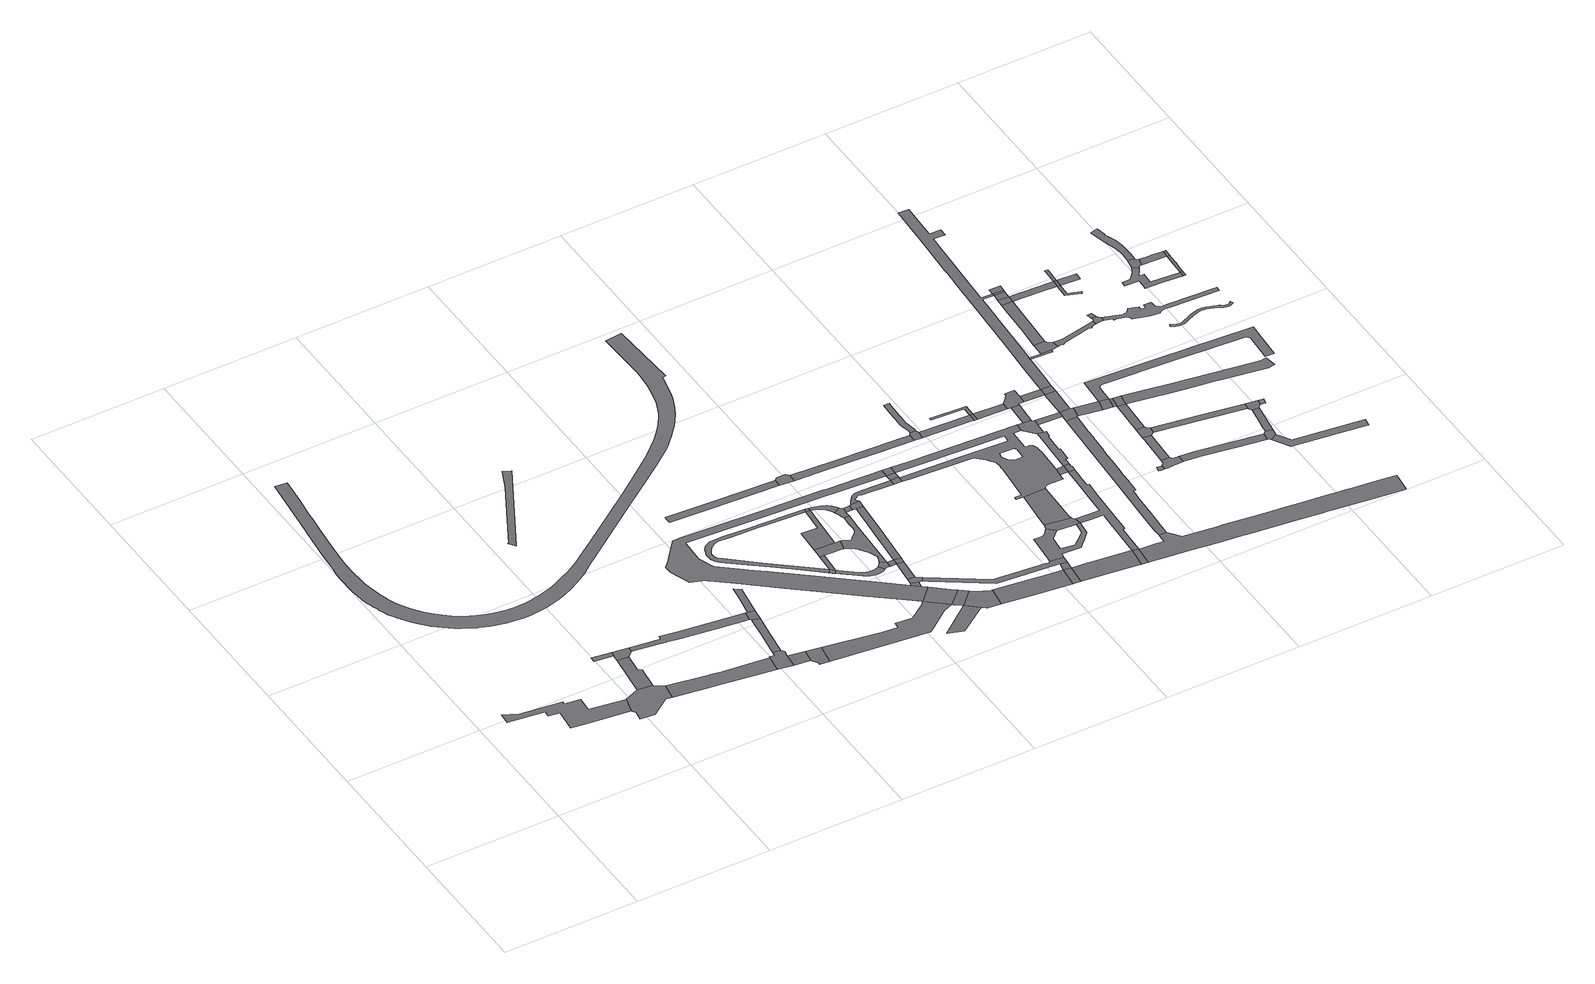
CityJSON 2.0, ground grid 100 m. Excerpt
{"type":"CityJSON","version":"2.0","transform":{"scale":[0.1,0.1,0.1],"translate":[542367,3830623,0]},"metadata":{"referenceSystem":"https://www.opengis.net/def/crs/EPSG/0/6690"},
"CityObjects":{
"road1":{"type":"Road","attributes":{"RoadStructureAttribute.sectionType":"1"},"geometry":[{"type":"MultiSurface","lod":"1","boundaries":[[[0,1,2,3,4,5,6,7,8,9,10,11,12,13]]]}]},
"road2":{"type":"Road","geometry":[{"type":"MultiSurface","lod":"1","boundaries":[[[14,13,12,15,16,17,18,19,20,21]]]}]},
"road3":{"type":"Road","geometry":[{"type":"MultiSurface","lod":"1","boundaries":[[[22,23,24,25]]]}]},
"road4":{"type":"Road","attributes":{"RoadStructureAttribute.sectionType":"1"},"geometry":[{"type":"MultiSurface","lod":"1","boundaries":[[[26,14,21,27,28,29]]]}]},
"road5":{"type":"Road","geometry":[{"type":"MultiSurface","lod":"1","boundaries":[[[25,24,26,29,30,31]]]}]},
"road6":{"type":"Road","attributes":{"RoadStructureAttribute.sectionType":"1"},"geometry":[{"type":"MultiSurface","lod":"1","boundaries":[[[32,33,34,35,20,19,36,37,38,39,40]]]}]},
"road7":{"type":"Road","attributes":{"RoadStructureAttribute.sectionType":"1"},"geometry":[{"type":"MultiSurface","lod":"1","boundaries":[[[41,42,43,44,45,46,47,48,49,50,31,30,51,52,53,54,55,56,57,58,59,60,61]]]}]},
"road8":{"type":"Road","attributes":{"RoadStructureAttribute.sectionType":"1"},"geometry":[{"type":"MultiSurface","lod":"1","boundaries":[[[62,63,64,65,66,67]]]}]},
"road9":{"type":"Road","geometry":[{"type":"MultiSurface","lod":"1","boundaries":[[[68,69,70,40,39,71,72,73,74,75,76,77]]]}]},
"road10":{"type":"Road","geometry":[{"type":"MultiSurface","lod":"1","boundaries":[[[78,79,80,81,82,83,84,85,86,87,88,89,90,91,92,93,94,95,96,97,98,99,100,101,102,103,104,105,106,107,108,109,110,111,112,113,114,115,116,117,118,119,120,121,122,123,124,125,126,127,128,129,130,131,132,133,134,135,136,137,138,139,140,141,142,143,144,145,146,147,148,149,150,151,152,153,154,155,156,157,158,159,160,161,162,163,164,165,166,167,168,169,170,171,172,173,174,175,176,177,178,179,180,181,182,183,184,185,186,187,188,189,190,191,192,193,194,195,196,197,198,199,200,201,202,203,204,205,206,207,208,209,210,211,212,213,214,215,216,217,218,219,220,221,222,223,224,225,226,227,228,229,230,231,232,233,234,235,236,237,238,239,240,241,242,243,244,245]]]}]},
"road11":{"type":"Road","attributes":{"RoadStructureAttribute.sectionType":"1"},"geometry":[{"type":"MultiSurface","lod":"1","boundaries":[[[72,71,246,247]]]}]},
"road12":{"type":"Road","attributes":{"RoadStructureAttribute.sectionType":"1"},"geometry":[{"type":"MultiSurface","lod":"1","boundaries":[[[248,249,250,68,77,251,252]]]}]},
"road13":{"type":"Road","geometry":[{"type":"MultiSurface","lod":"1","boundaries":[[[247,246,253,254,255,256]]]}]},
"road14":{"type":"Road","geometry":[{"type":"MultiSurface","lod":"1","boundaries":[[[61,60,257,248,252,258,259]]]}]},
"road15":{"type":"Road","geometry":[{"type":"MultiSurface","lod":"1","boundaries":[[[260,261,262,263,259,258]]]}]},
"road16":{"type":"Road","attributes":{"RoadStructureAttribute.sectionType":"1"},"geometry":[{"type":"MultiSurface","lod":"1","boundaries":[[[264,265,266,267,268,269,256,255,270,271,272,273]]]}]},
"road17":{"type":"Road","attributes":{"RoadStructureAttribute.sectionType":"1"},"geometry":[{"type":"MultiSurface","lod":"1","boundaries":[[[274,275,276,277,278,279,280,281,282,283,284,285,286,287,288,289,290,291,292,293,294,295,296,297,298,299,300,301,302,303,304,305,306,307,308,309,310,311,312]]]}]},
"road18":{"type":"Road","attributes":{"RoadStructureAttribute.sectionType":"1"},"geometry":[{"type":"MultiSurface","lod":"1","boundaries":[[[313,314,315,316,317,318,319,320,321,322,323,324,325,326,327,328,329,330,331,332,333,334,335,336,337,338,264,339,340,341,342,343,344,345,346,347,348,349,350,351,352,353,354,355,356,357,358,359,360]]]}]},
"road19":{"type":"Road","geometry":[{"type":"MultiSurface","lod":"1","boundaries":[[[295,294,361,362,363]]]}]},
"road20":{"type":"Road","attributes":{"RoadStructureAttribute.sectionType":"1"},"geometry":[{"type":"MultiSurface","lod":"1","boundaries":[[[364,365,366,367,368,369,370]]]}]},
"road21":{"type":"Road","attributes":{"RoadStructureAttribute.sectionType":"1"},"geometry":[{"type":"MultiSurface","lod":"1","boundaries":[[[371,295,363,372]]]}]},
"road22":{"type":"Road","attributes":{"RoadStructureAttribute.sectionType":"1"},"geometry":[{"type":"MultiSurface","lod":"1","boundaries":[[[373,374,375,376,377,363,362,378,379,380,381,382,383,384,385]]]}]},
"road23":{"type":"Road","geometry":[{"type":"MultiSurface","lod":"1","boundaries":[[[386,387,371,372,388,389,390,391,392,393]]]}]},
"road24":{"type":"Road","attributes":{"RoadStructureAttribute.sectionType":"1"},"geometry":[{"type":"MultiSurface","lod":"1","boundaries":[[[311,394,395,396,386,393,397,398]]]}]},
"road25":{"type":"Road","attributes":{"RoadStructureAttribute.sectionType":"1"},"geometry":[{"type":"MultiSurface","lod":"1","boundaries":[[[399,400,401,402]]]}]},
"road26":{"type":"Road","geometry":[{"type":"MultiSurface","lod":"1","boundaries":[[[403,341,340,404,405]]]}]},
"road27":{"type":"Road","geometry":[{"type":"MultiSurface","lod":"1","boundaries":[[[406,407,385,384,408,409,410]]]}]},
"road28":{"type":"Road","attributes":{"RoadStructureAttribute.sectionType":"1"},"geometry":[{"type":"MultiSurface","lod":"1","boundaries":[[[411,339,264,273,412]]]}]},
"road29":{"type":"Road","geometry":[{"type":"MultiSurface","lod":"1","boundaries":[[[413,403,405,414,415,416]]]}]},
"road30":{"type":"Road","geometry":[{"type":"MultiSurface","lod":"1","boundaries":[[[417,418,419,420,421,422,423,424,425,426,427,428,429,392,391,430,431,432,433,434,435,436,437,438,439,440,406,410,441,442,443,444,445,446,447]]]}]},
"road31":{"type":"Road","attributes":{"RoadStructureAttribute.sectionType":"1"},"geometry":[{"type":"MultiSurface","lod":"1","boundaries":[[[410,409,448,449]]]}]},
"road32":{"type":"Road","attributes":{"RoadStructureAttribute.sectionType":"1"},"geometry":[{"type":"MultiSurface","lod":"1","boundaries":[[[448,413,416,450]]]}]},
"road33":{"type":"Road","geometry":[{"type":"MultiSurface","lod":"1","boundaries":[[[451,312,311,398,452]]]}]},
"road34":{"type":"Road","attributes":{"RoadStructureAttribute.sectionType":"1"},"geometry":[{"type":"MultiSurface","lod":"1","boundaries":[[[412,273,453,454,399,455]]]}]},
"road35":{"type":"Road","geometry":[{"type":"MultiSurface","lod":"1","boundaries":[[[449,448,450,456]]]}]},
"road36":{"type":"Road","attributes":{"RoadStructureAttribute.sectionType":"1"},"geometry":[{"type":"MultiSurface","lod":"1","boundaries":[[[457,458,459,460,461,462,452,398,463,464,465,466,467,468,469]]]}]},
"road37":{"type":"Road","geometry":[{"type":"MultiSurface","lod":"1","boundaries":[[[470,471,455,399,402,472,473,474,475]]]}]},
"road38":{"type":"Road","geometry":[{"type":"MultiSurface","lod":"1","boundaries":[[[476,477,478,370,369,479,480,481,482,483]]]}]},
"road39":{"type":"Road","geometry":[{"type":"MultiSurface","lod":"1","boundaries":[[[484,469,468,485,486,417,447,487,488]]]}]},
"road40":{"type":"Road","attributes":{"RoadStructureAttribute.sectionType":"1"},"geometry":[{"type":"MultiSurface","lod":"1","boundaries":[[[489,490,491,492,493,494,449,456,495,496,497,498,499,500,501]]]}]},
"road41":{"type":"Road","attributes":{"RoadStructureAttribute.sectionType":"1"},"geometry":[{"type":"MultiSurface","lod":"1","boundaries":[[[502,488,487,503]]]}]},
"road42":{"type":"Road","geometry":[{"type":"MultiSurface","lod":"1","boundaries":[[[504,505,506,502,503,489,501]]]}]},
"road43":{"type":"Road","attributes":{"RoadStructureAttribute.sectionType":"1"},"geometry":[{"type":"MultiSurface","lod":"1","boundaries":[[[507,508,509,510,511,415,414,512,513,514,515,516,517,518]]]}]},
"road44":{"type":"Road","attributes":{"RoadStructureAttribute.sectionType":"1"},"geometry":[{"type":"MultiSurface","lod":"1","boundaries":[[[519,520,521,522,523,524,525,505,504,526,527,528,529,530,531]]]}]},
"road45":{"type":"Road","attributes":{"RoadStructureAttribute.sectionType":"1"},"geometry":[{"type":"MultiSurface","lod":"1","boundaries":[[[532,533,475,474,534,535,536]]]}]},
"road46":{"type":"Road","attributes":{"RoadStructureAttribute.sectionType":"1"},"geometry":[{"type":"MultiSurface","lod":"1","boundaries":[[[537,538,539,540,541,480,479,542,543,544,545,546]]]}]},
"road47":{"type":"Road","geometry":[{"type":"MultiSurface","lod":"1","boundaries":[[[547,531,530,548,549]]]}]},
"road48":{"type":"Road","attributes":{"RoadStructureAttribute.sectionType":"1"},"geometry":[{"type":"MultiSurface","lod":"1","boundaries":[[[359,531,547,550]]]}]},
"road49":{"type":"Road","geometry":[{"type":"MultiSurface","lod":"1","boundaries":[[[360,359,550,551]]]}]},
"road50":{"type":"Road","geometry":[{"type":"MultiSurface","lod":"1","boundaries":[[[536,535,552,553,554]]]}]},
"road51":{"type":"Road","geometry":[{"type":"MultiSurface","lod":"1","boundaries":[[[515,536,554,516]]]}]},
"road52":{"type":"Road","attributes":{"RoadStructureAttribute.sectionType":"1"},"geometry":[{"type":"MultiSurface","lod":"1","boundaries":[[[555,556,554,553,557,558,559,560]]]}]},
"road53":{"type":"Road","attributes":{"RoadStructureAttribute.sectionType":"1"},"geometry":[{"type":"MultiSurface","lod":"1","boundaries":[[[561,562,563,564,565,566,567,568,569,570,518,517,571,572,573,574,575,576,577,578,579,580,581,582,583,584,585,586,587,588,589,590]]]}]},
"road54":{"type":"Road","geometry":[{"type":"MultiSurface","lod":"1","boundaries":[[[591,592,561,590,593,578,577,594,595,596]]]}]},
"road55":{"type":"Road","attributes":{"RoadStructureAttribute.sectionType":"1"},"geometry":[{"type":"MultiSurface","lod":"1","boundaries":[[[597,598,599,600,601,602,603,604,605,606,607,608,609,610,611,612,613,614,615,616,617,618,551,550,619,620,621,622,623,549,548,624,625,626,627,628,629,630,631,632,633,634,635,636,637,638],[639,640,641,642,643,644,645,646,647,648,649,650,651,652]]]}]},
"road56":{"type":"Road","geometry":[{"type":"MultiSurface","lod":"1","boundaries":[[[653,546,545,654,655,656]]]}]},
"road57":{"type":"Road","attributes":{"RoadStructureAttribute.sectionType":"1"},"geometry":[{"type":"MultiSurface","lod":"1","boundaries":[[[637,657,591,596,658,638]]]}]},
"road58":{"type":"Road","attributes":{"RoadStructureAttribute.sectionType":"1"},"geometry":[{"type":"MultiSurface","lod":"1","boundaries":[[[659,660,661,662,663,664,665,666,667,668,669,670,671,672,653,656]]]}]},
"road59":{"type":"Road","geometry":[{"type":"MultiSurface","lod":"1","boundaries":[[[560,559,673,674,675,676]]]}]},
"road60":{"type":"Road","geometry":[{"type":"MultiSurface","lod":"1","boundaries":[[[677,678,679,680,594,577,681,682,683,684,560,676,685,686,687,688,689,690,691,692,693]]]}]},
"road61":{"type":"Road","attributes":{"RoadStructureAttribute.sectionType":"1"},"geometry":[{"type":"MultiSurface","lod":"1","boundaries":[[[694,655,654,695,696,697]]]}]},
"road62":{"type":"Road","attributes":{"RoadStructureAttribute.sectionType":"1"},"geometry":[{"type":"MultiSurface","lod":"1","boundaries":[[[698,699,700,701,697,702]]]}]},
"road63":{"type":"Road","geometry":[{"type":"MultiSurface","lod":"1","boundaries":[[[703,603,602,677]]]}]},
"road64":{"type":"Road","geometry":[{"type":"MultiSurface","lod":"1","boundaries":[[[697,696,704,702]]]}]},
"road65":{"type":"Road","geometry":[{"type":"MultiSurface","lod":"1","boundaries":[[[703,677,693,705,706,707]]]}]},
"road66":{"type":"Road","attributes":{"RoadStructureAttribute.sectionType":"1"},"geometry":[{"type":"MultiSurface","lod":"1","boundaries":[[[702,704,708,709]]]}]},
"road67":{"type":"Road","attributes":{"RoadStructureAttribute.sectionType":"1"},"geometry":[{"type":"MultiSurface","lod":"1","boundaries":[[[710,711,712,703,707,713,714,715,716,717,718,719,720]]]}]},
"road68":{"type":"Road","geometry":[{"type":"MultiSurface","lod":"1","boundaries":[[[616,615,614,721,722,710,720,723,724,725,726,727]]]}]},
"road69":{"type":"Road","attributes":{"RoadStructureAttribute.sectionType":"1"},"geometry":[{"type":"MultiSurface","lod":"1","boundaries":[[[728,729,730,731,732,733,734,735,736,737,738,739,740,741,742,743,744,745,746,747,748,749,750,751,752,753,754,755,756,757,758,759,760]]]}]},
"road70":{"type":"Road","attributes":{"RoadStructureAttribute.sectionType":"1"},"geometry":[{"type":"MultiSurface","lod":"1","boundaries":[[[761,727,726,762]]]}]},
"road71":{"type":"Road","geometry":[{"type":"MultiSurface","lod":"1","boundaries":[[[763,764,765,766,767,709,708,761,762,768,769,770,771]]]}]},
"road72":{"type":"Road","attributes":{"RoadStructureAttribute.sectionType":"1"},"geometry":[{"type":"MultiSurface","lod":"1","boundaries":[[[724,723,772,773]]]}]},
"road73":{"type":"Road","attributes":{"RoadStructureAttribute.sectionType":"1"},"geometry":[{"type":"MultiSurface","lod":"1","boundaries":[[[770,769,774,775]]]}]},
"road74":{"type":"Road","geometry":[{"type":"MultiSurface","lod":"1","boundaries":[[[776,777,778,779,780,781]]]}]},
"road75":{"type":"Road","geometry":[{"type":"MultiSurface","lod":"1","boundaries":[[[782,783,773,772,728,760,784,785]]]}]},
"road76":{"type":"Road","attributes":{"RoadStructureAttribute.sectionType":"1"},"geometry":[{"type":"MultiSurface","lod":"1","boundaries":[[[774,773,783,786]]]}]},
"road77":{"type":"Road","geometry":[{"type":"MultiSurface","lod":"1","boundaries":[[[775,774,786,787]]]}]},
"road78":{"type":"Road","geometry":[{"type":"MultiSurface","lod":"1","boundaries":[[[788,789,781,780,790,791,792,793,794,795,796,797,798]]]}]},
"road79":{"type":"Road","attributes":{"RoadStructureAttribute.sectionType":"1"},"geometry":[{"type":"MultiSurface","lod":"1","boundaries":[[[734,799,800,801,802,674,673,803,804,805,806,807,808,809,810,811,812,813,814,815,816,817,818,819,820,821,822,823,824,825,826,827,828,829,830,831,832,833,834,835,836,837,838,839,840,841,735]]]}]},
"road80":{"type":"Road","attributes":{"RoadStructureAttribute.sectionType":"1"},"geometry":[{"type":"MultiSurface","lod":"1","boundaries":[[[785,784,842,843]]]}]},
"road81":{"type":"Road","attributes":{"RoadStructureAttribute.sectionType":"1"},"geometry":[{"type":"MultiSurface","lod":"1","boundaries":[[[844,845,788,798,846,847]]]}]},
"road82":{"type":"Road","geometry":[{"type":"MultiSurface","lod":"1","boundaries":[[[848,844,847,849,850,851,852]]]}]},
"road83":{"type":"Road","geometry":[{"type":"MultiSurface","lod":"1","boundaries":[[[843,842,853,854]]]}]},
"road84":{"type":"Road","attributes":{"RoadStructureAttribute.sectionType":"1"},"geometry":[{"type":"MultiSurface","lod":"1","boundaries":[[[855,848,852,856]]]}]},
"road85":{"type":"Road","attributes":{"RoadStructureAttribute.sectionType":"1"},"geometry":[{"type":"MultiSurface","lod":"1","boundaries":[[[854,853,855,857]]]}]},
"road86":{"type":"Road","geometry":[{"type":"MultiSurface","lod":"1","boundaries":[[[857,855,856,858]]]}]},
"road87":{"type":"Road","attributes":{"RoadStructureAttribute.sectionType":"1"},"geometry":[{"type":"MultiSurface","lod":"1","boundaries":[[[859,860,861,862,863,864,865]]]}]},
"road88":{"type":"Road","geometry":[{"type":"MultiSurface","lod":"1","boundaries":[[[866,865,864,867,868,869,870]]]}]},
"road89":{"type":"Road","attributes":{"RoadStructureAttribute.sectionType":"1"},"geometry":[{"type":"MultiSurface","lod":"1","boundaries":[[[871,872,873,794,793,874,875,876,877,878]]]}]},
"road90":{"type":"Road","attributes":{"RoadStructureAttribute.sectionType":"1"},"geometry":[{"type":"MultiSurface","lod":"1","boundaries":[[[879,880,881,882,883,884,885,886,887,888,889,890,775,787,891,892,893,894,895,896,897,898,899,900,901,902,903,904,905,906,907,908]]]}]},
"road91":{"type":"Road","attributes":{"RoadStructureAttribute.sectionType":"1"},"geometry":[{"type":"MultiSurface","lod":"1","boundaries":[[[909,910,911,866,870,912,913,914]]]}]},
"road92":{"type":"Road","attributes":{"RoadStructureAttribute.sectionType":"1"},"geometry":[{"type":"MultiSurface","lod":"1","boundaries":[[[915,850,849,916,917,918]]]}]},
"road93":{"type":"Road","geometry":[{"type":"MultiSurface","lod":"1","boundaries":[[[919,909,914,920]]]}]},
"road94":{"type":"Road","attributes":{"RoadStructureAttribute.sectionType":"1"},"geometry":[{"type":"MultiSurface","lod":"1","boundaries":[[[898,919,920,921]]]}]},
"road95":{"type":"Road","geometry":[{"type":"MultiSurface","lod":"1","boundaries":[[[899,898,921,922]]]}]},
"road96":{"type":"Road","attributes":{"RoadStructureAttribute.sectionType":"1"},"geometry":[{"type":"MultiSurface","lod":"1","boundaries":[[[923,899,922,924]]]}]},
"road97":{"type":"Road","attributes":{"RoadStructureAttribute.sectionType":"1"},"geometry":[{"type":"MultiSurface","lod":"1","boundaries":[[[925,926,927,928,929,868,867,930,931,932,933,934,935,936,937,938,939,940,941,942]]]}]},
"road98":{"type":"Road","geometry":[{"type":"MultiSurface","lod":"1","boundaries":[[[943,878,877,944,945,946,947]]]}]},
"road99":{"type":"Road","attributes":{"RoadStructureAttribute.sectionType":"1"},"geometry":[{"type":"MultiSurface","lod":"1","boundaries":[[[948,949,950,920,914,951,952,953,954]]]}]},
"road100":{"type":"Road","attributes":{"RoadStructureAttribute.sectionType":"1"},"geometry":[{"type":"MultiSurface","lod":"1","boundaries":[[[955,956,957,943,947,958,959,960]]]}]},
"road101":{"type":"Road","attributes":{"RoadStructureAttribute.sectionType":"1"},"geometry":[{"type":"MultiSurface","lod":"1","boundaries":[[[961,962,963,964,965,858,856,966,967,968,969,970,971,972]]]}]},
"road102":{"type":"Road","geometry":[{"type":"MultiSurface","lod":"1","boundaries":[[[973,974,975,976,977,925,942,978,979,980,981,982]]]}]},
"road103":{"type":"Road","geometry":[{"type":"MultiSurface","lod":"1","boundaries":[[[983,984,985,975,974]]]}]},
"road104":{"type":"Road","attributes":{"RoadStructureAttribute.sectionType":"1"},"geometry":[{"type":"MultiSurface","lod":"1","boundaries":[[[986,987,988,989,990,991,843,854,992,993,994,995,996,997,998,999,1000,1001,1002,1003,1004]]]}]},
"road105":{"type":"Road","geometry":[{"type":"MultiSurface","lod":"1","boundaries":[[[918,917,955,960,1005,1006,1007]]]}]},
"road106":{"type":"Road","geometry":[{"type":"MultiSurface","lod":"1","boundaries":[[[954,953,1008,1009]]]}]},
"road107":{"type":"Road","geometry":[{"type":"MultiSurface","lod":"1","boundaries":[[[953,1010,1011,1012,1013,1008]]]}]},
"road108":{"type":"Road","geometry":[{"type":"MultiSurface","lod":"1","boundaries":[[[1014,1015,1007,1006]]]}]},
"road109":{"type":"Road","attributes":{"RoadStructureAttribute.sectionType":"1"},"geometry":[{"type":"MultiSurface","lod":"1","boundaries":[[[1016,1017,1018,954,1009,1019,1020]]]}]},
"road110":{"type":"Road","attributes":{"RoadStructureAttribute.sectionType":"1"},"geometry":[{"type":"MultiSurface","lod":"1","boundaries":[[[1021,946,945,1022,1023,1024,1025,1026,1027]]]}]},
"road111":{"type":"Road","geometry":[{"type":"MultiSurface","lod":"1","boundaries":[[[1028,1029,1030,1009,1008]]]}]},
"road112":{"type":"Road","attributes":{"RoadStructureAttribute.sectionType":"1"},"geometry":[{"type":"MultiSurface","lod":"1","boundaries":[[[1031,1032,1033,1034,1035,1036,1037,1038,1039,1040,1041,1042,1043,1044,1045,1046,1047,1048,1049,1050,1051,1052,1053,1054,1055,982,981,1056,1057,1058,1059,1060,1061,1062,1063,1064,1065,1066,1067,1068,1069,1070,1071,1072,1073,1074,1075,1076,1077,1078]]]}]},
"road113":{"type":"Road","attributes":{"RoadStructureAttribute.sectionType":"1"},"geometry":[{"type":"MultiSurface","lod":"1","boundaries":[[[1079,1080,1081,1082,1083,1084,1085,1086,1087,1088,1089,1090,1091,1092,1093,1094,1095,1096,1097,1098,1099,1100,1101,1102,1103,1104,1105,1106,1107,1108,1109,1110,1111,1112,1113,1114,1115,1116,1117,1118,1119,1120,1121,1122,1123,1124,1125,1126,1127,1128,1129,1130,1131,1132,1133]]]}]},
"road114":{"type":"Road","attributes":{"RoadStructureAttribute.sectionType":"1"},"geometry":[{"type":"MultiSurface","lod":"1","boundaries":[[[1134,1135,1136,1137,1138,1139,1140,1141,1142,1143,1144,1145,1146,1147,1148,1149,1150,1151,1152,1153,1154,1155,1156]]]}]},
"road115":{"type":"Road","geometry":[{"type":"MultiSurface","lod":"1","boundaries":[[[1157,1158,1159,1160,1134,1156,1161,1162,1163,1164,1165,1166]]]}]},
"road116":{"type":"Road","attributes":{"RoadStructureAttribute.sectionType":"1"},"geometry":[{"type":"MultiSurface","lod":"1","boundaries":[[[1167,1168,1169,1170,1171,1172,1173,1174,1175,1176,1177,1178,1179,1180,1181,1182,1183,1184,1185,1186,1187,1188,1157,1166]]]}]},
"road117":{"type":"Road","attributes":{"RoadStructureAttribute.sectionType":"1"},"geometry":[{"type":"MultiSurface","lod":"1","boundaries":[[[1189,1190,1191,1164,1163,1192,1193,1194]]]}]},
"road118":{"type":"Road","geometry":[{"type":"MultiSurface","lod":"1","boundaries":[[[1195,1146,1145,1196]]]}]},
"road119":{"type":"Road","geometry":[{"type":"MultiSurface","lod":"1","boundaries":[[[1197,1198,1199,1200,1201,1202,1203,1146,1195]]]}]},
"road120":{"type":"Road","geometry":[{"type":"MultiSurface","lod":"1","boundaries":[[[1194,1193,1201,1200,1204]]]}]}
},
"vertices":[
[714,819,0],[725,931,0],[610,947,0],[611,971,0],[311,1008,0],[204,1058,0],[196,978,0],[463,943,0],[458,898,0],[542,885,0],[522,717,0],[617,703,0],[949,664,0],[978,781,0],
[1088,826,0],[967,634,0],[958,567,0],[1061,553,0],[1202,652,0],[1247,645,0],[1266,767,0],[1198,812,0],
[999,1255,0],[994,1214,0],[1134,1196,0],[1139,1235,0],
[1128,1146,0],[1219,982,0],[1194,1002,0],[1210,1137,0],
[1252,1177,0],[1259,1218,0],
[1974,664,0],[1654,701,0],[1576,714,0],[1570,715,0],[1533,601,0],[1542,600,0],[1648,584,0],[1975,536,0],[1994,662,0],
[1949,1149,0],[1610,1195,0],[1487,1213,0],[1483,1187,0],[1471,1188,0],[1462,1190,0],[1452,1191,0],[1442,1192,0],[1433,1194,0],[1423,1195,0],[1461,1146,0],[1469,1145,0],[1477,1144,0],[1485,1143,0],[1493,1141,0],[1501,1140,0],[1600,1126,0],[1868,1089,0],[2033,1067,0],[2077,1062,0],[2086,1130,0],
[1461,3162,0],[1393,3011,0],[1131,2523,0],[1119,2520,0],[1154,2471,0],[1515,3133,0],
[2037,697,0],[2033,667,0],[1996,672,0],[2087,519,0],[2102,621,0],[2110,669,0],[2109,670,0],[2100,677,0],[2097,681,0],[2092,689,0],
[1395,2007,0],[1464,2061,0],[1549,2122,0],[1999,2445,0],[2223,2608,0],[2355,2704,0],[2432,2762,0],[2475,2796,0],[2512,2828,0],[2545,2861,0],[2583,2899,0],[2620,2942,0],[2654,2984,0],[2686,3026,0],[2715,3071,0],[2747,3132,0],[2767,3177,0],[2787,3226,0],[2801,3275,0],[2819,3345,0],[2830,3398,0],[2832,3410,0],[2834,3418,0],[2838,3441,0],[2864,3443,0],[2864,3447,0],[2834,3957,0],[2708,3942,0],[2716,3720,0],[2722,3561,0],[2718,3482,0],[2714,3444,0],[2712,3420,0],[2709,3405,0],[2708,3396,0],[2703,3366,0],[2692,3318,0],[2683,3270,0],[2670,3230,0],[2651,3183,0],[2632,3142,0],[2608,3102,0],[2580,3062,0],[2553,3024,0],[2520,2982,0],[2472,2932,0],[2433,2894,0],[2387,2852,0],[2326,2801,0],[2244,2738,0],[2168,2680,0],[2025,2575,0],[1833,2433,0],[1597,2266,0],[1461,2170,0],[1407,2135,0],[1344,2098,0],[1308,2076,0],[1265,2056,0],[1221,2033,0],[1189,2019,0],[1143,1999,0],[1092,1984,0],[1054,1973,0],[1039,1969,0],[990,1959,0],[957,1954,0],[916,1948,0],[833,1946,0],[776,1951,0],[732,1957,0],[688,1966,0],[631,1982,0],[585,2000,0],[583,2000,0],[579,2002,0],[535,2020,0],[482,2048,0],[471,2056,0],[429,2085,0],[383,2122,0],[332,2170,0],[293,2212,0],[239,2286,0],[209,2338,0],[183,2391,0],[168,2429,0],[159,2455,0],[151,2482,0],[145,2501,0],[141,2518,0],[124,2599,0],[116,2654,0],[111,2705,0],[107,2781,0],[108,2873,0],[113,2951,0],[120,3043,0],[130,3142,0],[146,3273,0],[157,3371,0],[163,3428,0],[182,3584,0],[203,3778,0],[115,3788,0],[68,3370,0],[49,3210,0],[26,3013,0],[15,2885,0],[8,2826,0],[5,2773,0],[5,2724,0],[5,2680,0],[6,2621,0],[13,2566,0],[18,2523,0],[19,2518,0],[20,2513,0],[22,2501,0],[26,2481,0],[30,2469,0],[37,2447,0],[48,2414,0],[50,2405,0],[57,2386,0],[62,2370,0],[75,2337,0],[89,2302,0],[107,2269,0],[128,2236,0],[154,2194,0],[177,2166,0],[201,2133,0],[223,2109,0],[247,2082,0],[269,2060,0],[299,2031,0],[328,2008,0],[358,1986,0],[391,1964,0],[409,1953,0],[426,1943,0],[457,1925,0],[488,1907,0],[520,1892,0],[528,1890,0],[559,1878,0],[592,1865,0],[631,1855,0],[661,1848,0],[697,1839,0],[735,1833,0],[778,1828,0],[819,1826,0],[860,1824,0],[902,1826,0],[960,1832,0],[1019,1841,0],[1072,1854,0],[1083,1857,0],[1089,1859,0],[1103,1863,0],[1126,1870,0],[1130,1871,0],[1183,1891,0],[1241,1918,0],[1288,1943,0],[1343,1974,0],
[2208,502,0],[2225,600,0],
[2087,1047,0],[2083,1021,0],[2064,886,0],[2119,881,0],[2141,1034,0],
[2239,455,0],[2237,441,0],[2308,432,0],[2333,582,0],
[2084,1055,0],[2153,1122,0],[2106,1128,0],
[2184,1322,0],[2188,1347,0],[2144,1376,0],[2130,1282,0],
[3134,640,0],[3112,614,0],[2995,531,0],[2870,542,0],[2865,498,0],[2748,512,0],[3023,352,0],[3058,374,0],[3205,487,0],[3283,518,0],
[2830,1838,0],[2657,1846,0],[2530,1852,0],[2368,1862,0],[2347,1863,0],[2312,1865,0],[2262,1864,0],[2255,1862,0],[2245,1857,0],[2212,1839,0],[2190,1814,0],[2178,1786,0],[2168,1759,0],[2169,1731,0],[2171,1706,0],[2187,1676,0],[2207,1651,0],[2376,1516,0],[2410,1488,0],[2575,1353,0],[2759,1197,0],[2781,1225,0],[2438,1509,0],[2436,1511,0],[2242,1674,0],[2214,1701,0],[2206,1714,0],[2204,1731,0],[2203,1754,0],[2213,1776,0],[2240,1809,0],[2278,1830,0],[2302,1837,0],[2325,1838,0],[2395,1834,0],[2603,1823,0],[2650,1820,0],[2945,1804,0],[2948,1827,0],
[3476,1913,0],[3400,1917,0],[3186,1930,0],[3144,1932,0],[2726,1958,0],[2317,1981,0],[2110,1995,0],[2101,1996,0],[2101,1992,0],[2087,1993,0],[2053,1995,0],[1942,1859,0],[1918,1828,0],[1878,1786,0],[1881,1728,0],[1933,1579,0],[2035,1542,0],[2048,1532,0],[2055,1526,0],[2054,1524,0],[2055,1524,0],[2216,1392,0],[2411,1232,0],[2623,1059,0],[2856,868,0],[3030,725,0],[3239,747,0],[3205,775,0],[3152,819,0],[3003,941,0],[2817,1093,0],[2638,1240,0],[2425,1414,0],[2353,1473,0],[2277,1535,0],[2151,1638,0],[2150,1639,0],[2148,1640,0],[2106,1753,0],[2110,1860,0],[2114,1924,0],[2115,1932,0],[2422,1915,0],[2752,1895,0],[3137,1872,0],[3183,1869,0],[3580,1846,0],[3583,1907,0],
[2779,1181,0],[2790,1173,0],[2811,1200,0],
[2482,2202,0],[2133,2223,0],[2132,2193,0],[2131,2163,0],[2404,2147,0],[2933,2116,0],[2936,2176,0],
[2791,1367,0],[2825,1365,0],
[3035,1075,0],[2997,1077,0],[2957,1087,0],[2925,1104,0],[2822,1191,0],[2882,1101,0],[2935,1059,0],[2975,1037,0],[3010,1025,0],[3040,1027,0],[3075,1033,0],[3093,1044,0],[3067,1088,0],
[2796,1446,0],[2794,1407,0],[2831,1364,0],[2875,1361,0],[2947,1359,0],[2966,1354,0],[2986,1437,0],[2946,1436,0],
[2929,1626,0],[2809,1630,0],[2808,1610,0],[2959,1598,0],[2975,1799,0],
[3344,467,0],[3104,285,0],[3218,245,0],[3431,395,0],
[3162,834,0],[3209,799,0],[3212,822,0],
[3097,1128,0],[3085,1108,0],[3108,1053,0],[3135,1051,0],[3137,1098,0],
[3352,655,0],[3391,623,0],
[3167,881,0],[3237,819,0],[3257,850,0],[3217,877,0],
[3127,1623,0],[3125,1594,0],[3125,1583,0],[3124,1543,0],[3123,1496,0],[3120,1483,0],[3116,1470,0],[3104,1458,0],[3081,1435,0],[3057,1410,0],[3047,1407,0],[3016,1427,0],[3002,1432,0],[2985,1349,0],[2995,1347,0],[3017,1332,0],[3048,1300,0],[3051,1295,0],[3088,1240,0],[3099,1218,0],[3106,1203,0],[3114,1178,0],[3111,1164,0],[3109,1150,0],[3140,1153,0],[3143,1217,0],[3151,1373,0],[3155,1437,0],[3159,1523,0],[3163,1594,0],[3164,1622,0],
[3183,1049,0],[3187,1094,0],
[3234,1044,0],
[2960,1826,0],[2978,1824,0],
[3296,507,0],[3341,469,0],[3446,578,0],
[3239,1088,0],
[3138,1746,0],[3120,1768,0],[3095,1788,0],[3066,1802,0],[3060,1805,0],[3017,1819,0],[2998,1794,0],[3035,1780,0],[3060,1761,0],[3071,1752,0],[3096,1710,0],[3101,1698,0],[3148,1728,0],
[3579,508,0],[3474,555,0],[3461,372,0],[3464,369,0],[3560,357,0],[3581,507,0],
[2961,2194,0],[2952,2187,0],[2951,2186,0],[3039,2109,0],[3043,2170,0],[3035,2180,0],[3032,2184,0],[3023,2194,0],
[3158,1716,0],[3116,1665,0],[3121,1646,0],[3166,1666,0],[3174,1708,0],
[3241,1662,0],[3235,1595,0],[3225,1487,0],[3215,1388,0],[3199,1215,0],[3191,1133,0],[3241,1114,0],[3252,1213,0],[3262,1314,0],[3267,1369,0],[3275,1459,0],[3287,1596,0],[3293,1657,0],
[3219,1709,0],[3216,1663,0],
[3298,1720,0],[3233,1714,0],[3227,1712,0],
[4045,557,0],[4030,555,0],[4017,560,0],[3642,598,0],[3353,788,0],[3276,793,0],[3642,551,0],[4078,510,0],[4095,508,0],[4144,502,0],[4150,553,0],[4050,565,0],
[3368,1800,0],[3348,1800,0],[3313,1797,0],[3285,1785,0],[3265,1764,0],[3246,1737,0],[3235,1717,0],[3288,1727,0],[3281,1745,0],[3325,1772,0],[3345,1763,0],[3577,1747,0],[3580,1792,0],
[3975,457,0],[3770,483,0],[3791,328,0],[4063,293,0],[4082,444,0],
[3851,2122,0],[3837,2122,0],[3826,2123,0],[3808,2124,0],[3376,2149,0],[3218,2099,0],[3437,2086,0],[3640,2074,0],[3915,2058,0],[3919,2118,0],
[3643,1796,0],[3640,1743,0],[3643,1786,0],
[3642,1843,0],
[3646,1903,0],
[4084,290,0],[4119,286,0],[4137,437,0],
[4549,388,0],[4253,423,0],[4365,257,0],[4540,235,0],[4543,234,0],[4566,386,0],
[4194,856,0],[4179,839,0],[4165,821,0],[4163,820,0],[4145,806,0],[4127,803,0],[4075,808,0],[4074,795,0],[4068,733,0],[4054,593,0],[4154,589,0],[4297,580,0],[4331,615,0],[4342,626,0],[4406,691,0],[4414,762,0],[4417,794,0],[4387,793,0],[4383,752,0],[4378,708,0],[4319,657,0],[4312,651,0],[4277,620,0],[4194,633,0],[4171,636,0],[4182,725,0],[4185,749,0],[4188,751,0],[4213,774,0],[4247,807,0],
[4205,897,0],[4202,874,0],[4286,803,0],[4412,846,0],[4399,856,0],[4392,868,0],
[4406,1218,0],[4413,1226,0],[4423,1231,0],[4438,1231,0],[4550,1230,0],[4552,1277,0],[4557,1335,0],[4567,1542,0],[4567,1545,0],[4564,1592,0],[4552,1620,0],[4539,1630,0],[4536,1632,0],[4516,1634,0],[4499,1634,0],[4505,1788,0],[4505,1793,0],[4564,1789,0],[4567,1840,0],[4567,1850,0],[4268,1867,0],[3784,1895,0],[3818,1833,0],[4129,1814,0],[4444,1796,0],[4440,1744,0],[4068,1765,0],[3701,1739,0],[4161,1711,0],[4219,1649,0],[4239,1624,0],[4250,1610,0],[4257,1602,0],[4262,1579,0],[4265,1557,0],[4263,1533,0],[4263,1522,0],[4235,1232,0],[4185,1234,0],[4183,1209,0],[4236,1207,0],[4398,1208,0],[4438,1592,0],[4435,1554,0],[4379,1557,0],[4372,1558,0],[4344,1583,0],[4343,1585,0],[4327,1610,0],[4326,1611,0],[4322,1627,0],[4326,1662,0],[4416,1657,0],[4434,1656,0],[4441,1641,0],[4440,1618,0],
[3934,2138,0],[3974,2054,0],[3986,2114,0],[3974,2136,0],
[4213,949,0],[4391,901,0],
[3975,2164,0],[3971,2185,0],[3966,2209,0],[3959,2244,0],[3960,2266,0],[3963,2369,0],[3969,2461,0],[3929,2464,0],[3923,2371,0],[3920,2267,0],[3919,2241,0],[3927,2201,0],[3932,2177,0],[3935,2160,0],
[4592,228,0],[4610,373,0],[4611,376,0],[4611,378,0],
[4615,1275,0],[4609,1165,0],[4597,941,0],[4591,837,0],[4498,789,0],[4588,785,0],[4587,769,0],[4574,539,0],[4623,598,0],[4637,598,0],[4646,764,0],[4657,979,0],[4664,1096,0],[4652,1098,0],[4654,1171,0],[4655,1185,0],[4661,1272,0],
[4348,2093,0],[4338,2033,0],[4354,2032,0],[4357,2093,0],
[4384,2180,0],[4118,2198,0],[4118,2181,0],[4359,2165,0],[4379,2091,0],
[4619,1341,0],
[4376,2031,0],
[4664,1311,0],[4659,1312,0],[4661,1339,0],
[4597,2019,0],[4600,2079,0],
[4639,1708,0],[4633,1588,0],[4621,1382,0],[4664,1395,0],[4681,1395,0],[4687,1500,0],[4677,1501,0],[4686,1650,0],[4695,1650,0],[4698,1696,0],[4681,1697,0],
[4573,1779,0],[4629,1719,0],[4686,1781,0],[4690,1829,0],[4673,1830,0],[4674,1844,0],[4616,1847,0],
[4865,1724,0],[4847,1404,0],[4823,992,0],[4804,682,0],[4792,473,0],[4797,472,0],[4795,429,0],[4848,425,0],[4862,646,0],[4871,813,0],[4875,866,0],[4875,877,0],[4876,894,0],[4876,895,0],[4896,894,0],[4900,966,0],[4903,1013,0],[4906,1067,0],[4907,1091,0],[4910,1139,0],[4914,1198,0],[4915,1223,0],[4918,1283,0],[4922,1333,0],[4924,1359,0],[4927,1426,0],[4929,1467,0],[4931,1493,0],[4935,1560,0],[4937,1600,0],[4938,1625,0],[4942,1682,0],[4945,1719,0],
[4626,2017,0],[4684,2014,0],
[4669,2162,0],[4659,2154,0],[4659,2140,0],[4647,2129,0],[4646,2121,0],[4685,2029,0],[4727,2027,0],[4730,2087,0],[4734,2159,0],
[4868,1771,0],[4871,1815,0],
[4880,2019,0],[4884,2079,0],
[5130,1019,0],[5125,991,0],[5124,982,0],[5140,980,0],[5167,979,0],[5168,1017,0],
[4955,1812,0],[4948,1820,0],[4956,1726,0],[4970,1810,0],
[4960,2014,0],
[4963,2074,0],
[5190,1065,0],[5189,1037,0],[5193,978,0],[5241,980,0],[5291,982,0],[5308,982,0],[5311,1042,0],[5290,1042,0],[5284,1042,0],[5271,1041,0],[5250,1063,0],
[4792,388,0],[4790,356,0],[4739,361,0],[4621,372,0],[4626,224,0],[4743,210,0],[4873,194,0],[4912,189,0],[5068,170,0],[5250,147,0],[5258,146,0],[5291,142,0],[5483,118,0],[5621,101,0],[5697,92,0],[5798,80,0],[5835,75,0],[5838,74,0],[5915,64,0],[6042,49,0],[6184,31,0],[6331,13,0],[6409,4,0],[6428,153,0],[6347,164,0],[6246,176,0],[6141,189,0],[6116,192,0],[6063,199,0],[6029,203,0],[5903,218,0],[5857,223,0],[5760,235,0],[5700,243,0],[5620,252,0],[5590,256,0],[5490,268,0],[5455,273,0],[5263,296,0],[5209,303,0],[5158,309,0],[4916,340,0],[4868,401,0],
[5125,1697,0],[5147,1781,0],
[5204,1318,0],[5203,1295,0],[5262,1273,0],[5264,1315,0],
[5209,1412,0],[5290,1334,0],[5298,1383,0],[5288,1385,0],[5269,1409,0],
[5198,1685,0],[5213,1770,0],
[5224,1680,0],[5284,1670,0],
[5238,1765,0],
[5298,1755,0],
[4983,2389,0],[4982,2374,0],[5068,2367,0],[5131,2364,0],[5147,2363,0],[5149,2385,0],[5068,2382,0],
[5074,2482,0],[5204,2393,0],[5194,2446,0],[5166,2460,0],[5154,2478,0],
[5654,993,0],[5438,1029,0],[5366,1038,0],[5360,978,0],[5430,969,0],[5678,928,0],[5889,893,0],[5899,952,0],
[5000,4075,0],[4988,3861,0],[4986,3816,0],[4963,3424,0],[4963,3419,0],[4961,3388,0],[4955,3267,0],[4944,3083,0],[4934,2901,0],[4913,2553,0],[4904,2402,0],[4897,2293,0],[4967,2138,0],[4980,2365,0],[4981,2375,0],[4982,2390,0],[4999,2675,0],[5016,2957,0],[5021,3049,0],[5107,3043,0],[5108,3063,0],[5022,3069,0],[5039,3389,0],[5041,3420,0],[5060,3732,0],[5146,3730,0],[5148,3790,0],[5063,3793,0],[5067,3873,0],[5075,4069,0],
[5100,2935,0],[5097,2878,0],[5083,2642,0],[5171,2771,0],[5180,2930,0],[5181,2930,0],
[5659,1324,0],[5643,1276,0],[5940,1226,0],[5949,1276,0],
[5104,2990,0],[5183,2985,0],
[5186,3038,0],
[5188,3058,0],
[5110,3109,0],[5190,3105,0],
[5524,2493,0],[5304,2448,0],[5277,2442,0],[5238,2441,0],[5214,2442,0],[5232,2397,0],[5238,2392,0],[5245,2392,0],[5249,2394,0],[5251,2400,0],[5251,2401,0],[5473,2450,0],[5477,2443,0],[5484,2440,0],[5490,2443,0],[5492,2448,0],[5493,2453,0],[5533,2461,0],
[5922,969,0],[5905,890,0],[5912,879,0],[5963,909,0],[5971,961,0],
[5373,2975,0],[5312,2978,0],[5263,2981,0],[5276,2925,0],[5394,2919,0],[5508,2912,0],[5511,2967,0],
[5958,1201,0],[5940,1086,0],[5930,1023,0],[5978,1006,0],[5990,1078,0],[6008,1194,0],
[6264,1596,0],[6227,1602,0],[5780,1675,0],[5605,1703,0],[5432,1732,0],[5606,1616,0],[5752,1593,0],[5890,1571,0],[5949,1561,0],[6265,1510,0],[6319,1518,0],[6306,1602,0],
[5584,2505,0],[5569,2522,0],[5535,2521,0],[5536,2507,0],[5532,2500,0],[5547,2464,0],[5561,2466,0],[5570,2467,0],[5592,2463,0],[5594,2499,0],
[5558,2565,0],[5525,2564,0],[5526,2560,0],
[6393,1912,0],[6148,1928,0],[5916,1942,0],[5875,1945,0],[5749,1953,0],[5159,1990,0],[5221,1889,0],[5224,1900,0],[5232,1909,0],[5242,1915,0],[5254,1918,0],[5774,1886,0],[5852,1881,0],[5877,1879,0],[6021,1870,0],[6298,1853,0],[6321,1826,0],[6307,1617,0],[6372,1612,0],
[6009,1204,0],[6033,1221,0],[6039,1261,0],
[5528,2911,0],[5531,2966,0],
[5503,2809,0],[5612,2770,0],[5619,2789,0],[5524,2823,0],
[6071,1215,0],[6079,1255,0],
[5517,3086,0],[5516,3069,0],[5512,2974,0],[5537,3074,0],[5537,3085,0],
[6025,807,0],[5988,751,0],[6062,745,0],[6200,726,0],[6316,712,0],[6531,682,0],[6539,742,0],
[5674,2903,0],[5675,2911,0],[5677,2958,0],
[6185,2384,0],[6037,2392,0],[5986,2395,0],[5976,2399,0],[5965,2406,0],[5953,2418,0],[5950,2427,0],[5948,2443,0],[5948,2456,0],[5947,2456,0],[5947,2465,0],[5896,2467,0],[5896,2448,0],[5890,2440,0],[5884,2434,0],[5874,2432,0],[5863,2436,0],[5857,2443,0],[5856,2452,0],[5859,2462,0],[5785,2488,0],[5768,2466,0],[5756,2457,0],[5744,2453,0],[5730,2453,0],[5649,2446,0],[5650,2439,0],[5650,2437,0],[5656,2433,0],[5660,2433,0],[5664,2435,0],[5666,2439,0],[5725,2421,0],[5741,2414,0],[5749,2406,0],[5754,2398,0],[5760,2384,0],[5874,2347,0],[5945,2342,0],[5954,2349,0],[5969,2357,0],[5974,2359,0],[5988,2360,0],[5999,2360,0],[6025,2359,0],[6165,2352,0],[6390,2340,0],[6392,2373,0],
[6390,2205,0],[6383,2198,0],[6373,2192,0],[6358,2189,0],[6349,2192,0],[6336,2198,0],[6325,2205,0],[6316,2211,0],[6305,2216,0],[6280,2225,0],[6231,2240,0],[6201,2246,0],[6185,2246,0],[6176,2245,0],[6165,2244,0],[6141,2238,0],[6113,2229,0],[6082,2215,0],[6039,2196,0],[6029,2191,0],[6019,2187,0],[6011,2187,0],[5993,2187,0],[5982,2188,0],[5965,2193,0],[5962,2194,0],[5938,2210,0],[5931,2191,0],[5954,2176,0],[5958,2174,0],[5978,2169,0],[5992,2167,0],[6012,2167,0],[6022,2168,0],[6037,2172,0],[6047,2177,0],[6063,2185,0],[6120,2210,0],[6146,2218,0],[6168,2224,0],[6178,2225,0],[6186,2226,0],[6199,2226,0],[6226,2221,0],[6273,2207,0],[6297,2198,0],[6306,2193,0],[6314,2188,0],[6327,2180,0],[6342,2173,0],[6358,2169,0],[6380,2173,0],[6396,2182,0],[6404,2191,0],[6395,2208,0],
[6016,2823,0],[6003,2794,0],[5998,2787,0],[5990,2775,0],[5949,2732,0],[5892,2732,0],[5886,2691,0],[5993,2686,0],[5990,2636,0],[5988,2605,0],[6111,2597,0],[6263,2587,0],[6265,2627,0],[6126,2636,0],[6048,2641,0],[6051,2683,0],[6052,2727,0],[6025,2727,0],[6021,2732,0],[6022,2741,0],[6041,2770,0],[6050,2785,0],[6058,2798,0],
[6032,2901,0],[6031,2899,0],[6024,2856,0],[6021,2840,0],[6068,2814,0],[6079,2821,0],[6089,2820,0],[6101,2875,0],[6088,2885,0],[6082,2894,0],
[6084,2948,0],[6084,2959,0],[6084,3004,0],[6080,3051,0],[6074,3091,0],[6068,3114,0],[6044,3176,0],[6043,3180,0],[6039,3194,0],[6037,3208,0],[6024,3276,0],[5968,3264,0],[5988,3189,0],[5993,3169,0],[6002,3135,0],[6028,3039,0],[6031,3024,0],[6034,3008,0],[6035,2999,0],[6036,2987,0],[6036,2929,0],[6034,2917,0],
[6258,2865,0],[6195,2869,0],[6180,2870,0],[6269,2809,0],[6273,2809,0],[6277,2864,0],
[6285,2631,0],[6282,2586,0],
[6287,2666,0],[6289,2719,0],[6292,2790,0],[6293,2807,0],[6273,2806,0],[6269,2720,0],[6267,2668,0],
[6297,2862,0]
]}
